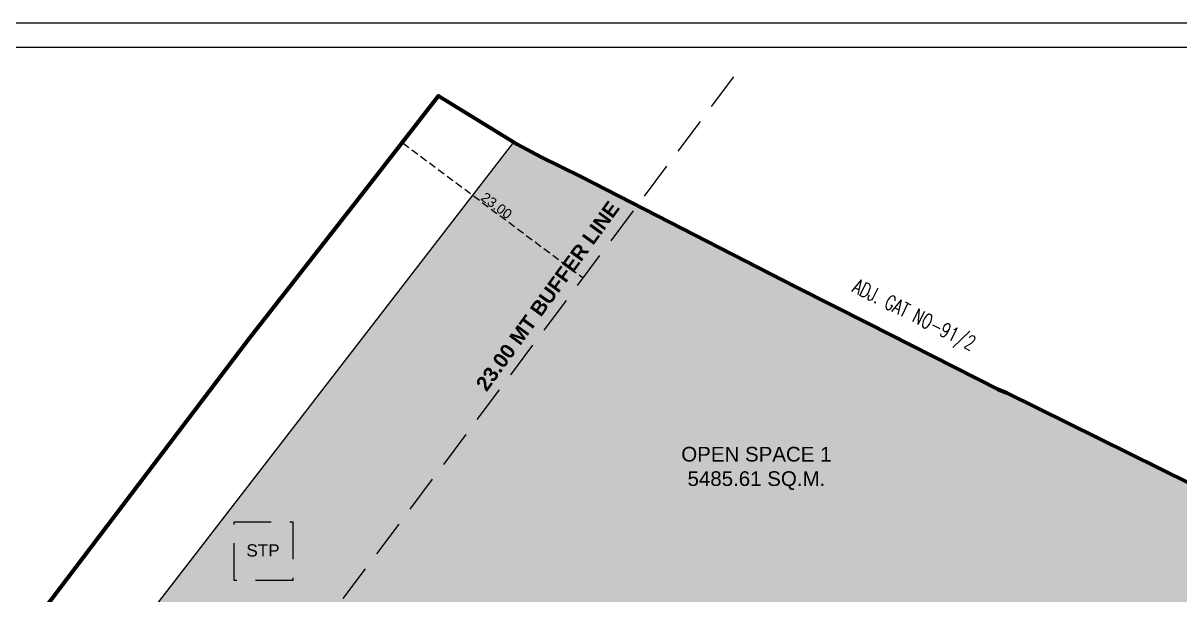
# Model space of a CAD drawing. Header units: millimetres. Extents: x 9625 to 10808, y -1607 to -1252.
# Drawn here: x 10264.1 to 10382.5, y -1310.6 to -1252.1 of the extents above; entities that cross this region are included whole.
import ezdxf

# ---------------------------------------------------------------- set-up
doc = ezdxf.new("R2010")
doc.units = ezdxf.units.MM
doc.header["$LTSCALE"] = 3
doc.header["$MEASUREMENT"] = 0
doc.header["$PDMODE"] = 35
doc.header["$PDSIZE"] = 1
for name, pattern in [('1', [0]), ('DASHED', [19.05, 12.7, -6.35]), ('HIDDEN', [0.375, 0.25, -0.125])]:
    doc.linetypes.add(name, pattern=pattern)
doc.layers.get('0').update_dxf_attribs({"linetype": '1'})
doc.layers.get('Defpoints').update_dxf_attribs({"linetype": 'HIDDEN'})
for name, color, linetype in [('DIM', 8, 'HIDDEN'), ('HID', 4, 'DASHED'), ('NAME', 7, 'Continuous'), ('PLOT TEXT', 3, 'Continuous'), ('Text', 3, 'Continuous'), ('WALL', 6, 'Continuous')]:
    doc.layers.add(name, color=color, linetype=linetype)
doc.styles.add('ARIAL', font='arial.ttf')
doc.styles.add('ROMANS', font='romans__.ttf', dxfattribs={"width": 0.75})
doc.styles.get("Standard").update_dxf_attribs({"font": 'arial.ttf'})
doc.dimstyles.new('ISO-25', dxfattribs={"dimtxt": 1, "dimasz": 1, "dimexe": 0, "dimexo": 0, "dimgap": 0.1, "dimtad": 1, "dimzin": 0, "dimdsep": 46, "dimtxsty": 'Standard', "dimblk": 'NONE', "dimcen": 2.5, "dimse1": 1, "dimse2": 1, "dimclrd": 256, "dimclre": 256, "dimclrt": 3, "dimadec": 0, "dimazin": 0, "dimtfac": 1, "dimtmove": 0, "dimatfit": 3, "dimfxl": 1, "dimarcsym": 0})

# ---------------------------------------------------------------- blocks, each defined once
blk = doc.blocks.new('*D511')
at = {"layer": 'Defpoints', "color": 0}
for p in [(10306.61, -1259.52), (10325.03, -1273.3), (10321.4, -1278.14)]:
    blk.add_point(p, dxfattribs=at)
at = {"layer": 'DIM', "lineweight": -2}
blk.add_line((10302.99, -1264.36), (10321.4, -1278.14), dxfattribs=at)
at = {"layer": 'DIM', "color": 3, "insert": (10312.56, -1270.76), "char_height": 1, "attachment_point": 5, "rotation": 323.19}
blk.add_mtext('23.00', dxfattribs=at)
blk = doc.blocks.new('_None')

msp = doc.modelspace()

# ---------------------------------------------------------------- hatches: boundary and pattern name
at = {"layer": 'DIM', "ltscale": 0.05}
h = msp.add_hatch(dxfattribs=at)
h.set_pattern_fill('DOTS', color=82, scale=10)
h.set_pattern_definition([(0, (1612.62745, 61.5169), (0.3125, 0.625), [0, -0.625])])
h.paths.add_polyline_path([(10266.5871, -1326.1109), (10272.8968, -1317.9121), (10289.9538, -1295.8265), (10314.3296, -1264.2661), (10314.6636, -1264.4716), (10317.092, -1265.7703), (10321.1786, -1267.7836), (10343.1872, -1279.0572), (10350.5308, -1282.7854), (10363.8335, -1289.5387), (10364.7616, -1289.91), (10383.5809, -1299.2285), (10402.4193, -1308.4227), (10409.3183, -1311.7765), (10409.3183, -1313.3109), (10326.8183, -1313.3109), (10326.8183, -1329.8109), (10312.3716, -1329.8109), (10312.3716, -1326.1109)])

# ---------------------------------------------------------------- linework, layer by layer
at = {"color": 7, "lineweight": 25}
for p, q in [((10289.9538, -1295.8265), (10314.3296, -1264.2661)), ((10272.8968, -1317.9121), (10289.9538, -1295.8265))]:
    msp.add_line(p, q, dxfattribs=at)
at = {"layer": 'HID', "color": 254, "ltscale": 0.1}
msp.add_lwpolyline([(10285.7036, -1303.1087), (10291.7036, -1303.1087), (10291.7036, -1309.1087), (10285.7036, -1309.1087)], close=True, dxfattribs=at)
at = {"layer": 'WALL', "linetype": 'DASHED', "lineweight": 25, "ltscale": 0.1}
msp.add_line((10336.7944, -1257.5707), (10220.7765, -1412.5985), dxfattribs=at)
at = {"layer": 'WALL', "color": 8}
msp.add_lwpolyline([(10100.0905, -1603.0802), (10808.0631, -1603.0802), (10808.0631, -1252.0859), (10100.0905, -1252.0859)], close=True, dxfattribs=at)
at = {"layer": 'WALL'}
for points in [[(10104.0905, -1600.5802), (10805.5631, -1600.5802), (10805.5631, -1254.5859), (10104.0905, -1254.5859)], [(10266.5871, -1326.1109), (10272.8968, -1317.9121), (10289.9538, -1295.8265), (10314.3296, -1264.2661), (10314.6636, -1264.4716), (10317.092, -1265.7703), (10321.1786, -1267.7836), (10343.1872, -1279.0572), (10350.5308, -1282.7854), (10363.8335, -1289.5387), (10364.7616, -1289.91), (10383.5809, -1299.2285), (10402.4193, -1308.4227), (10409.3183, -1311.7765), (10409.3183, -1313.3109), (10326.8183, -1313.3109), (10326.8183, -1329.8109), (10312.3716, -1329.8109), (10312.3716, -1326.1109)]]:
    msp.add_lwpolyline(points, close=True, dxfattribs=at)
at = {"layer": 'WALL', "color": 5, "linetype": 'Continuous', "lineweight": 70}
msp.add_lwpolyline([(10227.3469, -1361.5534), (10267.1037, -1310.9483), (10287.2916, -1284.3036), (10299.0022, -1269.3067), (10306.6109, -1259.5161), (10314.6636, -1264.4716), (10317.092, -1265.7703), (10321.1786, -1267.7836), (10343.1872, -1279.0572), (10350.5308, -1282.7854), (10363.8335, -1289.5387), (10364.7616, -1289.91), (10383.5809, -1299.2285), (10402.4193, -1308.4227), (10410.6277, -1312.413), (10414.6617, -1314.3662), (10416.0785, -1314.3043), (10420.4054, -1314.1155), (10428.5111, -1314.072), (10438.2958, -1314.1004), (10444.206, -1314.1328), (10451.1522, -1314.171)], dxfattribs=at)

# ---------------------------------------------------------------- texts
at = {"layer": 'HID', "color": 254, "ltscale": 0.1, "insert": (10286.9643, -1305.3996), "char_height": 1.25, "attachment_point": 1, "style": 'ARIAL'}
msp.add_mtext('\\A1;STP', dxfattribs=at)
at = {"layer": 'NAME', "color": 3, "style": 'ROMANS', "width": 0.7}
msp.add_text('ADJ. GAT NO-91/2', height=1.5, rotation=333.470638, dxfattribs=at).set_placement((10348.8203, -1279.5166, -353.1026))
at = {"layer": 'PLOT TEXT', "linetype": 'Continuous', "insert": (10339.1354, -1297.6405), "char_height": 1.5, "attachment_point": 5, "style": 'ARIAL'}
msp.add_mtext('\\A1;OPEN SPACE 1\\P5485.61 SQ.M.', dxfattribs=at)
at = {"layer": 'Text', "insert": (10317.7889, -1280.0042), "char_height": 1.5, "attachment_point": 5, "rotation": 54.009187, "style": 'ARIAL'}
msp.add_mtext('\\A1;\\fArial|b1|i0|c0|p34;23.00 MT BUFFER LINE', dxfattribs=at)

# ---------------------------------------------------------------- dimensions: what is measured, and where the dimension line sits
at = {"layer": 'DIM'}
dim = msp.add_aligned_dim(p1=(10306.6109, -1259.5161), p2=(10325.0254, -1273.297), distance=-6.0471, dimstyle='ISO-25', override={"dimblk": 'None'}, dxfattribs=at)
dim.commit()
dim.dimension.update_dxf_attribs({"geometry": '*D511', "text_midpoint": (10312.561, -1270.7589)})

doc.saveas('drawing.dxf')
